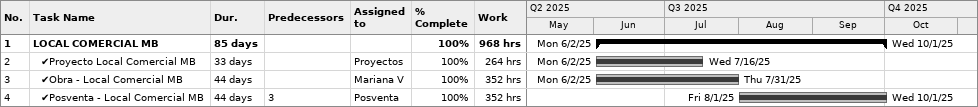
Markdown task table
| ID | Level | Task | Duration | Start | Finish | Predecessors | Resources | % complete | Work (h) |
|---|---|---|---|---|---|---|---|---|---|
| 1 | 1 | **LOCAL COMERCIAL MB** | 85d | 2025-06-02 | 2025-10-01 |  |  | 100 | 968 |
| 2 | 2 | ✔Proyecto Local Comercial MB | 33d | 2025-06-02 | 2025-07-16 |  | Proyectos | 100 | 264 |
| 3 | 2 | ✔Obra - Local Comercial MB | 44d | 2025-06-02 | 2025-07-31 |  | Mariana V | 100 | 352 |
| 4 | 2 | ✔Posventa - Local Comercial MB | 44d | 2025-08-01 | 2025-10-01 | 3 | Posventa | 100 | 352 |
